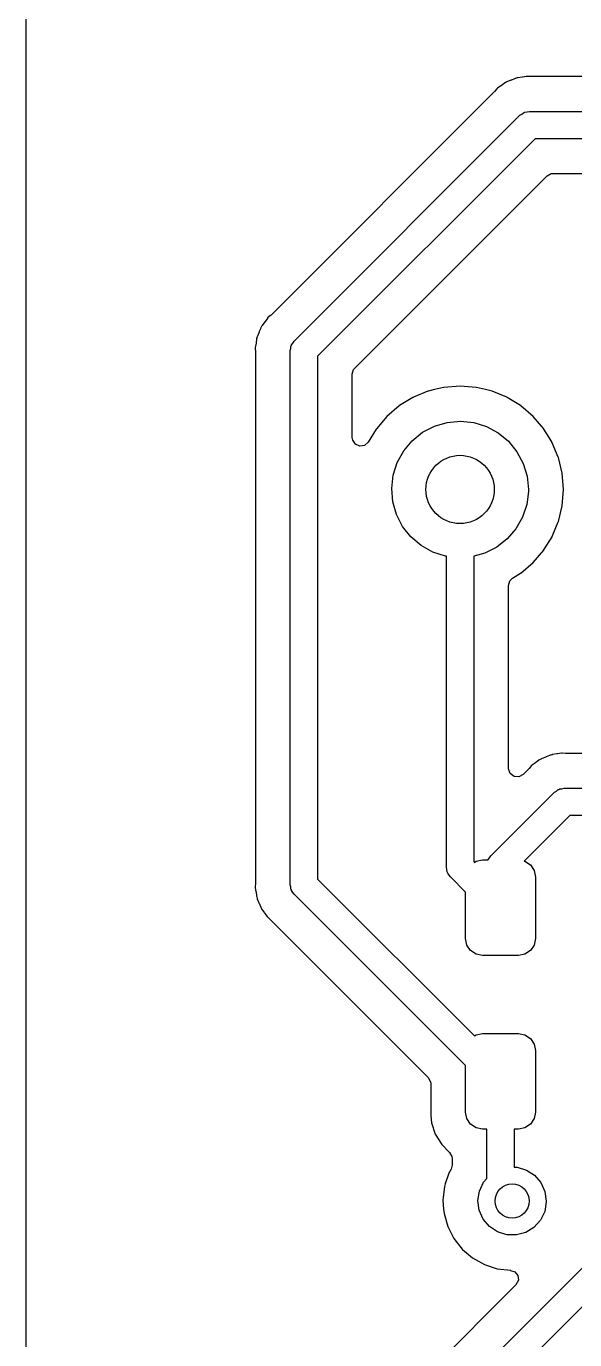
# Model space of a CAD drawing. Extents: x 87 to 116, y -228 to -39.
# Drawn here: x 86.87 to 94.9, y -183.13 to -163.91 of the extents above; entities that cross this region are included whole.
import ezdxf

# ---------------------------------------------------------------- set-up
doc = ezdxf.new("R2010")
doc.units = 0
doc.layers.add('BLACK', color=7, linetype='CONTINUOUS')

msp = doc.modelspace()

# ---------------------------------------------------------------- linework, layer by layer
at = {"layer": 'BLACK', "linetype": 'CONTINUOUS'}
for p, q in [((86.8685, -227.965), (86.8685, -38.7345)), ((93.8707, -164.74), (93.82, -164.779)), ((93.8776, -164.737), (93.8707, -164.74)), ((93.8799, -164.735), (93.8776, -164.737)), ((93.8947, -164.727), (93.8799, -164.735)), ((93.8971, -164.726), (93.8947, -164.727)), ((93.9033, -164.722), (93.8971, -164.726)), ((93.9631, -164.699), (93.9033, -164.722)), ((93.9692, -164.696), (93.9631, -164.699)), ((94.0156, -164.676), (93.9692, -164.696)), ((94.0277, -164.671), (94.0156, -164.676)), ((94.0352, -164.669), (94.0277, -164.671)), ((94.0377, -164.669), (94.0352, -164.669)), ((94.054, -164.664), (94.0377, -164.669)), ((94.0567, -164.664), (94.054, -164.664)), ((94.0638, -164.661), (94.0567, -164.664)), ((94.1272, -164.653), (94.0638, -164.661)), ((94.1337, -164.652), (94.1272, -164.653)), ((94.1627, -164.647), (94.1337, -164.652)), ((94.1892, -164.643), (94.1627, -164.647)), ((94.1966, -164.641), (94.1892, -164.643)), ((94.1892, -164.643), (94.1892, -164.643)), ((94.2042, -164.642), (94.1966, -164.641)), ((94.2543, -164.645), (94.2042, -164.642)), ((94.2042, -164.642), (94.2042, -164.642)), ((94.2629, -164.645), (94.2543, -164.645)), ((98.683, -164.645), (94.2629, -164.645)), ((93.7156, -164.87), (90.4515, -168.135)), ((93.7206, -164.865), (93.7156, -164.87)), ((93.757, -164.824), (93.7206, -164.865)), ((93.762, -164.819), (93.757, -164.824)), ((93.757, -164.824), (93.757, -164.824)), ((93.7683, -164.814), (93.762, -164.819)), ((93.8147, -164.782), (93.7683, -164.814)), ((93.7683, -164.814), (93.7683, -164.814)), ((93.82, -164.779), (93.8147, -164.782)), ((90.7906, -168.515), (94.0928, -165.212)), ((94.0928, -165.212), (94.1211, -165.195)), ((94.1211, -165.195), (94.1473, -165.174)), ((94.1473, -165.174), (94.1585, -165.171)), ((94.1585, -165.171), (94.1682, -165.165)), ((94.1682, -165.165), (94.2014, -165.161)), ((94.2014, -165.161), (94.234, -165.154)), ((94.234, -165.154), (99.3175, -165.154)), ((94.3168, -165.554), (91.132, -168.739)), ((101.691, -165.554), (94.3168, -165.554)), ((94.4906, -166.099), (94.5529, -166.065)), ((94.5529, -166.065), (94.5797, -166.062)), ((94.5797, -166.062), (97.8389, -166.062)), ((92.0053, -168.585), (94.4906, -166.099)), ((90.3972, -168.185), (90.3649, -168.231)), ((90.4016, -168.178), (90.3972, -168.185)), ((90.4452, -168.14), (90.4016, -168.178)), ((90.4515, -168.135), (90.4452, -168.14)), ((90.2772, -168.384), (90.251, -168.443)), ((90.2798, -168.378), (90.2772, -168.384)), ((90.3002, -168.326), (90.2798, -168.378)), ((90.303, -168.319), (90.3002, -168.326)), ((90.3002, -168.326), (90.3002, -168.326)), ((90.3074, -168.313), (90.303, -168.319)), ((90.3086, -168.31), (90.3074, -168.313)), ((90.317, -168.295), (90.3086, -168.31)), ((90.3184, -168.293), (90.317, -168.295)), ((90.3215, -168.286), (90.3184, -168.293)), ((90.3609, -168.236), (90.3215, -168.286)), ((90.3649, -168.231), (90.3609, -168.236)), ((90.2313, -168.548), (90.2197, -168.611)), ((90.2324, -168.542), (90.2313, -168.548)), ((90.2397, -168.486), (90.2324, -168.542)), ((90.2407, -168.479), (90.2397, -168.486)), ((90.2397, -168.486), (90.2397, -168.486)), ((90.2435, -168.471), (90.2407, -168.479)), ((90.2441, -168.469), (90.2435, -168.471)), ((90.2488, -168.453), (90.2441, -168.469)), ((90.2496, -168.45), (90.2488, -168.453)), ((90.251, -168.443), (90.2496, -168.45)), ((90.7395, -168.623), (90.7432, -168.59)), ((90.7432, -168.59), (90.7494, -168.58)), ((90.7494, -168.58), (90.7519, -168.569)), ((90.7519, -168.569), (90.7728, -168.543)), ((90.7728, -168.543), (90.7906, -168.515)), ((91.6774, -168.913), (92.0053, -168.585)), ((90.2197, -168.611), (90.2201, -168.619)), ((90.2201, -168.619), (90.2201, -168.619)), ((90.2201, -168.619), (90.2233, -168.673)), ((90.2233, -168.673), (90.2235, -168.681)), ((90.2235, -168.681), (90.2235, -176.443)), ((90.732, -168.656), (90.7395, -168.623)), ((90.732, -176.472), (90.732, -168.656)), ((91.132, -168.739), (91.132, -176.389)), ((91.6405, -169.002), (91.6605, -168.934)), ((91.6605, -168.934), (91.6774, -168.913)), ((91.6405, -169.928), (91.6405, -169.002)), ((92.5268, -169.342), (92.3328, -169.461)), ((92.531, -169.34), (92.5268, -169.342)), ((92.5356, -169.338), (92.531, -169.34)), ((92.7458, -169.251), (92.5356, -169.338)), ((92.5356, -169.338), (92.5356, -169.338)), ((92.7504, -169.249), (92.7458, -169.251)), ((92.7458, -169.251), (92.7458, -169.251)), ((92.8436, -169.227), (92.7504, -169.249)), ((92.9765, -169.195), (92.8436, -169.227)), ((92.9813, -169.193), (92.9765, -169.195)), ((92.9765, -169.195), (92.9765, -169.195)), ((93.218, -169.175), (92.9813, -169.193)), ((93.4547, -169.193), (93.218, -169.175)), ((93.4595, -169.195), (93.4547, -169.193)), ((93.5924, -169.227), (93.4595, -169.195)), ((93.4595, -169.195), (93.4595, -169.195)), ((93.6856, -169.249), (93.5924, -169.227)), ((93.6902, -169.251), (93.6856, -169.249)), ((93.9004, -169.338), (93.6902, -169.251)), ((93.6902, -169.251), (93.6902, -169.251)), ((93.905, -169.34), (93.9004, -169.338)), ((93.9004, -169.338), (93.9004, -169.338)), ((93.9092, -169.342), (93.905, -169.34)), ((94.1032, -169.461), (93.9092, -169.342)), ((92.3286, -169.464), (92.148, -169.618)), ((92.3328, -169.461), (92.3286, -169.464)), ((92.3328, -169.461), (92.3328, -169.461)), ((94.1074, -169.464), (94.1032, -169.461)), ((94.1032, -169.461), (94.1032, -169.461)), ((94.288, -169.618), (94.1074, -169.464)), ((92.148, -169.618), (91.9938, -169.799)), ((92.8434, -169.761), (93.0306, -169.706)), ((93.0306, -169.706), (93.225, -169.688)), ((93.225, -169.688), (93.4191, -169.708)), ((93.4191, -169.708), (93.6055, -169.766)), ((94.4422, -169.799), (94.288, -169.618)), ((91.6464, -169.966), (91.6405, -169.928)), ((91.9912, -169.803), (91.8739, -169.994)), ((91.9938, -169.799), (91.9912, -169.803)), ((91.9912, -169.803), (91.9912, -169.803)), ((92.5183, -169.974), (92.6704, -169.851)), ((92.6704, -169.851), (92.8434, -169.761)), ((93.6055, -169.766), (93.7772, -169.859)), ((93.7772, -169.859), (93.9276, -169.983)), ((94.4448, -169.803), (94.4422, -169.799)), ((94.5217, -169.928), (94.4448, -169.803)), ((94.4448, -169.803), (94.4448, -169.803)), ((94.5662, -170.001), (94.5217, -169.928)), ((91.686, -170.025), (91.6464, -169.966)), ((91.7512, -170.053), (91.686, -170.025)), ((91.8213, -170.042), (91.7512, -170.053)), ((91.8739, -169.994), (91.8213, -170.042)), ((92.2989, -170.294), (92.3929, -170.123)), ((92.3929, -170.123), (92.5183, -169.974)), ((93.9276, -169.983), (94.0509, -170.135)), ((94.5681, -170.006), (94.5662, -170.001)), ((94.6552, -170.216), (94.5681, -170.006)), ((94.5681, -170.006), (94.5681, -170.006)), ((92.2399, -170.48), (92.2989, -170.294)), ((94.0509, -170.135), (94.1425, -170.307)), ((94.1425, -170.307), (94.199, -170.494)), ((94.6571, -170.22), (94.6552, -170.216)), ((94.7125, -170.451), (94.6571, -170.22)), ((92.2181, -170.674), (92.2399, -170.48)), ((94.199, -170.494), (94.218, -170.688)), ((94.7312, -170.688), (94.7125, -170.451)), ((92.2344, -170.869), (92.2181, -170.674)), ((94.218, -170.688), (94.2176, -170.716)), ((94.7125, -170.925), (94.7312, -170.688)), ((92.2882, -171.056), (92.2344, -170.869)), ((94.2176, -170.716), (94.1931, -170.91)), ((92.3774, -171.23), (92.2882, -171.056)), ((94.1931, -170.91), (94.1315, -171.095)), ((94.6571, -171.156), (94.7125, -170.925)), ((92.4987, -171.383), (92.3774, -171.23)), ((94.0351, -171.264), (93.9076, -171.412)), ((94.1315, -171.095), (94.0351, -171.264)), ((94.5756, -171.352), (94.6552, -171.16)), ((94.6552, -171.16), (94.6571, -171.156)), ((94.6552, -171.16), (94.6552, -171.16)), ((92.6473, -171.509), (92.4987, -171.383)), ((93.9076, -171.412), (93.7538, -171.532)), ((94.4448, -171.573), (94.5637, -171.379)), ((94.5637, -171.379), (94.5662, -171.375)), ((94.5662, -171.375), (94.5756, -171.352)), ((92.8177, -171.604), (92.6473, -171.509)), ((93.0033, -171.665), (92.8177, -171.604)), ((93.018, -171.666), (93.0033, -171.665)), ((93.5796, -171.62), (93.418, -171.665)), ((93.418, -171.665), (93.418, -176.135)), ((93.7538, -171.532), (93.5796, -171.62)), ((94.288, -171.758), (94.4422, -171.577)), ((94.4422, -171.577), (94.4448, -171.573)), ((94.4448, -171.573), (94.4448, -171.573)), ((93.018, -176.218), (93.018, -171.666)), ((94.1074, -171.912), (94.288, -171.758)), ((93.9265, -172.094), (93.9465, -172.025)), ((93.9465, -172.025), (93.9867, -171.986)), ((93.9867, -171.986), (94.1032, -171.915)), ((94.1032, -171.915), (94.1074, -171.912)), ((94.1032, -171.915), (94.1032, -171.915)), ((93.9265, -174.769), (93.9265, -172.094)), ((94.7046, -174.547), (94.6417, -174.558)), ((94.7122, -174.548), (94.7046, -174.547)), ((94.7624, -174.551), (94.7122, -174.548)), ((94.7122, -174.548), (94.7122, -174.548)), ((94.265, -174.73), (94.2286, -174.771)), ((94.27, -174.725), (94.265, -174.73)), ((94.265, -174.73), (94.265, -174.73)), ((94.2763, -174.72), (94.27, -174.725)), ((94.3227, -174.688), (94.2763, -174.72)), ((94.2763, -174.72), (94.2763, -174.72)), ((94.328, -174.685), (94.3227, -174.688)), ((94.3415, -174.674), (94.328, -174.685)), ((94.3727, -174.65), (94.3415, -174.674)), ((94.3787, -174.646), (94.3727, -174.65)), ((94.3727, -174.65), (94.3727, -174.65)), ((94.3857, -174.643), (94.3787, -174.646)), ((94.3879, -174.641), (94.3857, -174.643)), ((94.4027, -174.633), (94.3879, -174.641)), ((94.4051, -174.632), (94.4027, -174.633)), ((94.4113, -174.628), (94.4051, -174.632)), ((94.4185, -174.625), (94.4113, -174.628)), ((94.4711, -174.605), (94.4185, -174.625)), ((94.4185, -174.625), (94.4185, -174.625)), ((94.4772, -174.602), (94.4711, -174.605)), ((94.5288, -174.58), (94.4772, -174.602)), ((94.5357, -174.577), (94.5288, -174.58)), ((94.5288, -174.58), (94.5288, -174.58)), ((94.5432, -174.575), (94.5357, -174.577)), ((94.5457, -174.575), (94.5432, -174.575)), ((94.562, -174.57), (94.5457, -174.575)), ((94.5647, -174.57), (94.562, -174.57)), ((94.5718, -174.567), (94.5647, -174.57)), ((94.6352, -174.559), (94.5718, -174.567)), ((94.6417, -174.558), (94.6352, -174.559)), ((94.7709, -174.552), (94.7624, -174.551)), ((96.2414, -174.552), (94.7709, -174.552)), ((93.9268, -174.778), (93.9265, -174.769)), ((93.9516, -174.845), (93.9268, -174.778)), ((94.0085, -174.887), (93.9516, -174.845)), ((94.0793, -174.892), (94.0085, -174.887)), ((94.1416, -174.858), (94.0793, -174.892)), ((94.2236, -174.776), (94.1416, -174.858)), ((94.2286, -174.771), (94.2236, -174.776)), ((93.6683, -176.051), (94.6008, -175.118)), ((94.6008, -175.118), (94.6291, -175.101)), ((94.6291, -175.101), (94.6553, -175.08)), ((94.6553, -175.08), (94.6665, -175.077)), ((94.6665, -175.077), (94.6762, -175.071)), ((94.6762, -175.071), (94.7094, -175.067)), ((94.7094, -175.067), (94.742, -175.06)), ((94.742, -175.06), (96.2663, -175.06)), ((94.8248, -175.46), (94.1578, -176.127)), ((96.1832, -175.46), (94.8248, -175.46)), ((93.6297, -176.105), (93.6506, -176.079)), ((93.6506, -176.079), (93.6683, -176.051)), ((93.0254, -176.251), (93.018, -176.218)), ((93.0291, -176.284), (93.0254, -176.251)), ((93.418, -176.135), (93.4276, -176.145)), ((93.4276, -176.145), (93.4516, -176.129)), ((93.4516, -176.129), (93.5473, -176.11)), ((93.5473, -176.11), (93.6286, -176.11)), ((93.6286, -176.11), (93.6297, -176.105)), ((94.1578, -176.127), (94.1679, -176.129)), ((94.1679, -176.129), (94.249, -176.183)), ((94.249, -176.183), (94.3032, -176.264)), ((94.3032, -176.264), (94.3223, -176.36)), ((90.2232, -176.452), (90.2193, -176.51)), ((90.2235, -176.443), (90.2232, -176.452)), ((91.132, -176.389), (93.4276, -178.685)), ((93.0352, -176.294), (93.0291, -176.284)), ((93.0378, -176.305), (93.0352, -176.294)), ((93.0586, -176.331), (93.0378, -176.305)), ((93.0763, -176.359), (93.0586, -176.331)), ((93.2973, -176.58), (93.0763, -176.359)), ((94.3223, -176.36), (94.3223, -177.26)), ((90.2193, -176.51), (90.2206, -176.517)), ((90.2206, -176.517), (90.2206, -176.517)), ((90.2206, -176.517), (90.2303, -176.573)), ((90.2303, -176.573), (90.2312, -176.579)), ((90.2312, -176.579), (90.2389, -176.642)), ((90.2389, -176.642), (90.2416, -176.65)), ((90.2416, -176.65), (90.2422, -176.652)), ((90.2422, -176.652), (90.2467, -176.669)), ((90.7394, -176.505), (90.732, -176.472)), ((90.7431, -176.538), (90.7394, -176.505)), ((90.7492, -176.548), (90.7431, -176.538)), ((90.7518, -176.559), (90.7492, -176.548)), ((90.7726, -176.585), (90.7518, -176.559)), ((90.7903, -176.613), (90.7726, -176.585)), ((93.2973, -179.12), (90.7903, -176.613)), ((93.2973, -177.26), (93.2973, -176.58)), ((90.2467, -176.669), (90.2475, -176.671)), ((90.2475, -176.671), (90.2488, -176.679)), ((90.2488, -176.679), (90.2743, -176.737)), ((90.2743, -176.737), (90.2744, -176.737)), ((90.2744, -176.737), (90.2769, -176.743)), ((90.2769, -176.743), (90.2995, -176.803)), ((90.2995, -176.803), (90.3038, -176.809)), ((90.3038, -176.809), (90.3051, -176.812)), ((90.3051, -176.812), (90.3133, -176.826)), ((90.3133, -176.826), (90.3146, -176.829)), ((90.3146, -176.829), (90.3177, -176.836)), ((90.3177, -176.836), (90.3223, -176.842)), ((90.3223, -176.842), (90.3566, -176.886)), ((90.3566, -176.886), (90.3605, -176.892)), ((90.3605, -176.892), (90.3923, -176.938)), ((90.3923, -176.938), (90.3923, -176.938)), ((90.3923, -176.938), (90.3966, -176.944)), ((90.3966, -176.944), (90.4023, -176.949)), ((90.4023, -176.949), (90.4023, -176.949)), ((90.4023, -176.949), (90.4432, -176.986)), ((90.4432, -176.986), (90.4484, -176.991)), ((90.4484, -176.991), (92.7519, -179.294)), ((93.3163, -177.356), (93.2973, -177.26)), ((93.3705, -177.437), (93.3163, -177.356)), ((94.3032, -177.356), (94.249, -177.437)), ((94.3223, -177.26), (94.3032, -177.356)), ((93.4516, -177.491), (93.3705, -177.437)), ((93.5473, -177.51), (93.4516, -177.491)), ((94.0723, -177.51), (93.5473, -177.51)), ((94.1679, -177.491), (94.0723, -177.51)), ((94.249, -177.437), (94.1679, -177.491)), ((93.4276, -178.685), (93.4516, -178.669)), ((93.4516, -178.669), (93.5473, -178.65)), ((93.5473, -178.65), (94.0723, -178.65)), ((94.0723, -178.65), (94.1679, -178.669)), ((94.1679, -178.669), (94.249, -178.723)), ((94.249, -178.723), (94.3032, -178.804)), ((94.3032, -178.804), (94.3223, -178.9)), ((94.3223, -178.9), (94.3223, -179.8)), ((93.2973, -179.8), (93.2973, -179.12)), ((92.7519, -179.294), (92.7859, -179.356)), ((92.7859, -179.356), (92.7888, -179.383)), ((92.7888, -179.383), (92.7888, -179.85)), ((89.7746, -187.311), (97.5218, -179.563)), ((97.7458, -179.905), (90.116, -187.535)), ((92.7888, -179.85), (92.7997, -179.956)), ((93.3163, -179.896), (93.2973, -179.8)), ((93.3705, -179.977), (93.3163, -179.896)), ((94.3032, -179.896), (94.249, -179.977)), ((94.3223, -179.8), (94.3032, -179.896)), ((92.7997, -179.956), (92.8557, -180.124)), ((92.8557, -180.124), (92.9488, -180.274)), ((93.4516, -180.031), (93.3705, -179.977)), ((93.5473, -180.05), (93.4516, -180.031)), ((93.6098, -180.05), (93.5473, -180.05)), ((93.6098, -180.774), (93.6098, -180.05)), ((94.0723, -180.05), (94.0098, -180.05)), ((94.0098, -180.05), (94.0098, -180.607)), ((94.1679, -180.031), (94.0723, -180.05)), ((94.249, -179.977), (94.1679, -180.031)), ((92.9488, -180.274), (92.954, -180.28)), ((92.954, -180.28), (93.0643, -180.39)), ((93.0643, -180.39), (93.0984, -180.452)), ((93.0984, -180.452), (93.1013, -180.479)), ((93.1013, -180.479), (93.1013, -180.575)), ((93.0857, -180.635), (93.0486, -180.703)), ((93.1013, -180.575), (93.0857, -180.635)), ((94.0098, -180.607), (94.0539, -180.607)), ((94.0539, -180.607), (94.1897, -180.648)), ((94.1897, -180.648), (94.3087, -180.725)), ((92.9888, -180.891), (92.9667, -181.088)), ((93.002, -180.849), (92.9888, -180.891)), ((93.0467, -180.709), (93.002, -180.849)), ((93.0486, -180.703), (93.0467, -180.709)), ((93.0467, -180.709), (93.0467, -180.709)), ((93.5018, -180.956), (93.5621, -180.827)), ((93.5621, -180.827), (93.6098, -180.774)), ((94.3087, -180.725), (94.4012, -180.833)), ((94.4012, -180.833), (94.4599, -180.962)), ((93.48, -181.096), (93.5018, -180.956)), ((94.4599, -180.962), (94.48, -181.102)), ((92.9667, -181.088), (92.9672, -181.094)), ((92.9672, -181.094), (92.9779, -181.221)), ((92.9779, -181.221), (92.9833, -181.285)), ((93.4984, -181.236), (93.48, -181.096)), ((93.5555, -181.366), (93.4984, -181.236)), ((94.4563, -181.254), (94.3945, -181.382)), ((94.4799, -181.114), (94.4563, -181.254)), ((94.48, -181.102), (94.4799, -181.114)), ((92.9833, -181.285), (93.0378, -181.475)), ((93.6467, -181.475), (93.5555, -181.366)), ((94.3945, -181.382), (94.2994, -181.487)), ((93.0378, -181.475), (93.1282, -181.651)), ((93.1282, -181.651), (93.251, -181.806)), ((93.7647, -181.553), (93.6467, -181.475)), ((93.9001, -181.596), (93.7647, -181.553)), ((94.0418, -181.598), (93.9001, -181.596)), ((94.1786, -181.561), (94.0418, -181.598)), ((94.2994, -181.487), (94.1786, -181.561)), ((93.251, -181.806), (93.2557, -181.81)), ((93.2557, -181.81), (93.2557, -181.81)), ((93.2557, -181.81), (93.3132, -181.859)), ((93.3132, -181.859), (93.4016, -181.934)), ((93.4016, -181.934), (93.5743, -182.031)), ((93.5743, -182.031), (93.7624, -182.092)), ((93.7624, -182.092), (93.9588, -182.115)), ((93.9588, -182.115), (93.9586, -182.117)), ((93.9586, -182.117), (94.0178, -182.136)), ((94.0178, -182.136), (94.0632, -182.19)), ((94.0632, -182.19), (94.0718, -182.261)), ((94.0366, -182.329), (89.4355, -186.931)), ((94.0718, -182.261), (94.0366, -182.329))]:
    msp.add_line(p, q, dxfattribs=at)
at = {"layer": 'BLACK'}
for centre, radius in [((93.218, -170.688), 0.5), ((93.98, -181.102), 0.25)]:
    msp.add_circle(centre, radius, dxfattribs=at)

doc.saveas('drawing.dxf')
